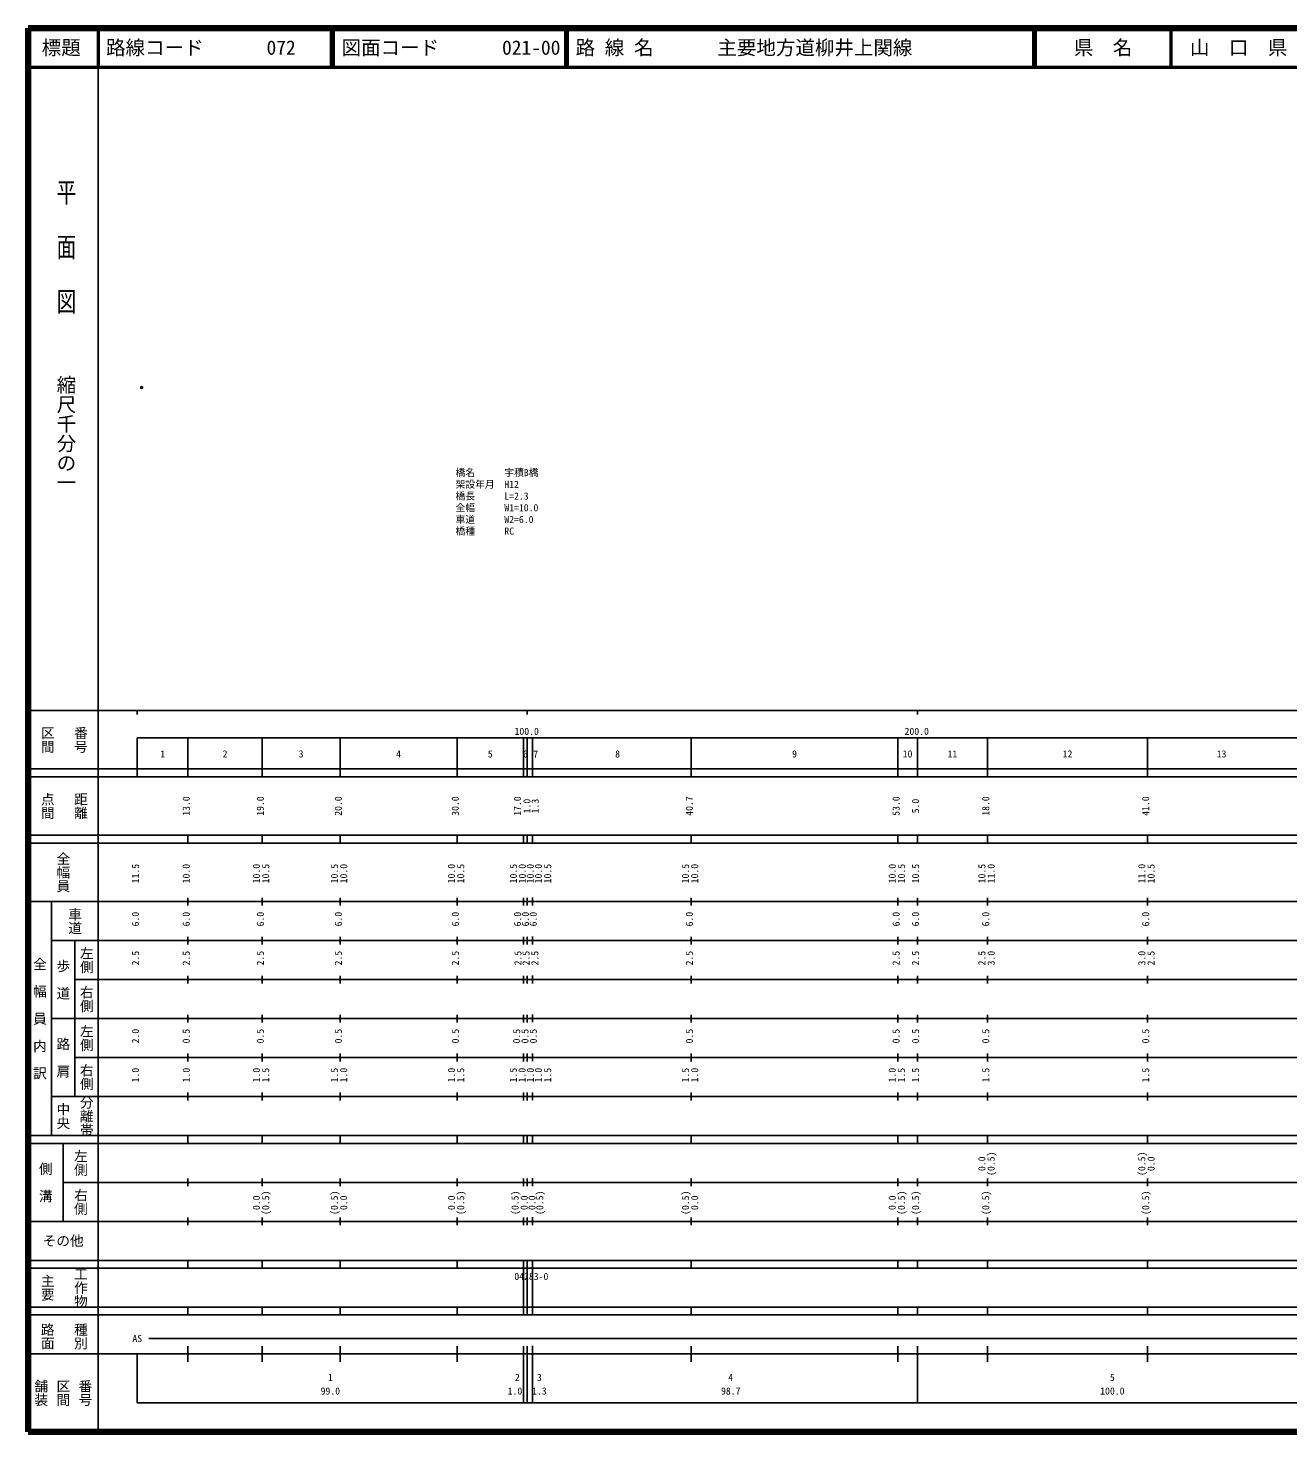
# Model space of a CAD drawing. Units: millimetres on the paper. Extents: x 40 to 680, y 20 to 380.
# Drawn here: x 40 to 363, y 20 to 380 of the extents above; entities that cross this region are included whole.
import ezdxf
from ezdxf.enums import TextEntityAlignment as Align

# ---------------------------------------------------------------- set-up
doc = ezdxf.new("R2010")
doc.units = ezdxf.units.MM
doc.header["$PDMODE"] = 32
doc.header["$PDSIZE"] = 0.5
for name, color, linetype in [('M-OTRS', 6, 'Continuous'), ('M-STR-HTXT', 7, 'Continuous'), ('M-TTL-TXT', 7, 'Continuous')]:
    doc.layers.add(name, color=color, linetype=linetype)
for name, color, linetype, lineweight in [('M-TTL', 2, 'Continuous', 140), ('M-TTL-BAND', 7, 'Continuous', 25), ('M-TTL-LINE', 7, 'Continuous', 50)]:
    doc.layers.add(name, color=color, linetype=linetype, lineweight=lineweight)
doc.styles.add('@ＭＳ ゴシック', font='')
doc.styles.add('ＭＳ ゴシック', font='')
doc.styles.get('@ＭＳ ゴシック').set_extended_font_data('@MS Gothic')
doc.styles.get('ＭＳ ゴシック').set_extended_font_data('MS Gothic')

msp = doc.modelspace()

# ---------------------------------------------------------------- linework, layer by layer
at = {"layer": 'M-OTRS'}
msp.add_point((69.12, 287.828), dxfattribs=at)
at = {"layer": 'M-TTL'}
for p, q in [((40, 380), (40, 20)), ((680, 380), (40, 380)), ((40, 20), (680, 20))]:
    msp.add_line(p, q, dxfattribs=at)
at = {"layer": 'M-TTL-BAND'}
for p, q in [((58, 370), (58, 20)), ((40, 205), (579, 205)), ((68, 205), (68, 204)), ((168, 205), (168, 204)), ((268, 205), (268, 204)), ((68, 198), (579, 198)), ((68, 198), (68, 188)), ((81, 188), (81, 198)), ((100, 188), (100, 198)), ((120, 188), (120, 198)), ((150, 188), (150, 198)), ((167, 188), (167, 198)), ((168, 188), (168, 198)), ((169.309, 188.035), (169.309, 198.035)), ((210, 188), (210, 198)), ((263, 188), (263, 198)), ((268, 188), (268, 198)), ((286, 188), (286, 198)), ((327, 188), (327, 198)), ((40, 190), (579, 190)), ((40, 188), (579, 188)), ((40, 173), (579, 173)), ((81, 171), (81, 173)), ((100, 171), (100, 173)), ((120, 171), (120, 173)), ((150, 171), (150, 173)), ((167, 171), (167, 173)), ((168, 171), (168, 173)), ((169.309, 171.035), (169.309, 173.035)), ((210, 171), (210, 173)), ((263, 171), (263, 173)), ((268, 171), (268, 173)), ((286, 171), (286, 173)), ((327, 171), (327, 173)), ((40, 171), (579, 171)), ((40, 156), (579, 156)), ((46, 96), (46, 156)), ((81, 155), (81, 157)), ((100, 155), (100, 157)), ((120, 155), (120, 157)), ((150, 155), (150, 157)), ((167, 155), (167, 157)), ((168, 155), (168, 157)), ((169.309, 155.035), (169.309, 157.035)), ((210, 155), (210, 157)), ((263, 155), (263, 157)), ((268, 155), (268, 157)), ((286, 155), (286, 157)), ((327, 155), (327, 157)), ((46, 146), (579, 146)), ((52, 146), (52, 106)), ((81, 145), (81, 147)), ((100, 145), (100, 147)), ((120, 145), (120, 147)), ((150, 145), (150, 147)), ((167, 145), (167, 147)), ((168, 145), (168, 147)), ((169.309, 145.035), (169.309, 147.035)), ((210, 145), (210, 147)), ((263, 145), (263, 147)), ((268, 145), (268, 147)), ((286, 145), (286, 147)), ((327, 145), (327, 147)), ((81, 135), (81, 137)), ((100, 135), (100, 137)), ((120, 135), (120, 137)), ((150, 135), (150, 137)), ((167, 135), (167, 137)), ((168, 135), (168, 137)), ((169.309, 135.035), (169.309, 137.035)), ((210, 135), (210, 137)), ((263, 135), (263, 137)), ((268, 135), (268, 137)), ((286, 135), (286, 137)), ((327, 135), (327, 137)), ((52, 136), (579, 136)), ((46, 126), (579, 126)), ((81, 125), (81, 127)), ((100, 125), (100, 127)), ((120, 125), (120, 127)), ((150, 125), (150, 127)), ((167, 125), (167, 127)), ((168, 125), (168, 127)), ((169.309, 125.035), (169.309, 127.035)), ((210, 125), (210, 127)), ((263, 125), (263, 127)), ((268, 125), (268, 127)), ((286, 125), (286, 127)), ((327, 125), (327, 127)), ((52, 116), (579, 116)), ((81, 115), (81, 117)), ((100, 115), (100, 117)), ((120, 115), (120, 117)), ((150, 115), (150, 117)), ((167, 115), (167, 117)), ((168, 115), (168, 117)), ((169.309, 115.035), (169.309, 117.035)), ((210, 115), (210, 117)), ((263, 115), (263, 117)), ((268, 115), (268, 117)), ((286, 115), (286, 117)), ((327, 115), (327, 117)), ((46, 106), (579, 106)), ((81, 105), (81, 107)), ((100, 105), (100, 107)), ((120, 105), (120, 107)), ((150, 105), (150, 107)), ((167, 105), (167, 107)), ((168, 105), (168, 107)), ((169.309, 105.035), (169.309, 107.035)), ((210, 105), (210, 107)), ((263, 105), (263, 107)), ((268, 105), (268, 107)), ((286, 105), (286, 107)), ((327, 105), (327, 107)), ((40, 96), (579, 96)), ((40, 94), (579, 94)), ((49, 94), (49, 74)), ((81, 94), (81, 96)), ((100, 94), (100, 96)), ((120, 94), (120, 96)), ((150, 94), (150, 96)), ((167, 94), (167, 96)), ((168, 94), (168, 96)), ((169.309, 94.035), (169.309, 96.035)), ((210, 94), (210, 96)), ((263, 94), (263, 96)), ((268, 94), (268, 96)), ((286, 94), (286, 96)), ((327, 94), (327, 96)), ((49, 84), (579, 84)), ((81, 83), (81, 85)), ((100, 83), (100, 85)), ((120, 83), (120, 85)), ((150, 83), (150, 85)), ((167, 83), (167, 85)), ((168, 83), (168, 85)), ((169.309, 83.035), (169.309, 85.035)), ((210, 83), (210, 85)), ((263, 83), (263, 85)), ((268, 83), (268, 85)), ((286, 83), (286, 85)), ((327, 83), (327, 85)), ((40, 74), (579, 74)), ((81, 73), (81, 75)), ((100, 73), (100, 75)), ((120, 73), (120, 75)), ((150, 73), (150, 75)), ((167, 73), (167, 75)), ((168, 73), (168, 75)), ((169.309, 73.035), (169.309, 75.035)), ((210, 73), (210, 75)), ((263, 73), (263, 75)), ((268, 73), (268, 75)), ((286, 73), (286, 75)), ((327, 73), (327, 75)), ((40, 64), (579, 64)), ((40, 62), (579, 62)), ((81, 62), (81, 64)), ((100, 62), (100, 64)), ((120, 62), (120, 64)), ((150, 62), (150, 64)), ((167, 62), (167, 64)), ((167, 52), (167, 62)), ((168, 62), (168, 64)), ((168, 52), (168, 62)), ((168, 52), (168, 62)), ((169.309, 62.035), (169.309, 64.035)), ((169.309, 52.035), (169.309, 62.035)), ((210, 62), (210, 64)), ((263, 62), (263, 64)), ((268, 62), (268, 64)), ((286, 62), (286, 64)), ((327, 62), (327, 64)), ((40, 52), (579, 52)), ((81, 50), (81, 52)), ((100, 50), (100, 52)), ((120, 50), (120, 52)), ((150, 50), (150, 52)), ((167, 50), (167, 52)), ((168, 50), (168, 52)), ((169.309, 50.035), (169.309, 52.035)), ((210, 50), (210, 52)), ((263, 50), (263, 52)), ((268, 50), (268, 52)), ((286, 50), (286, 52)), ((327, 50), (327, 52)), ((40, 50), (579, 50)), ((71, 44), (565, 44)), ((40, 40), (579, 40)), ((68, 40), (68, 27.5)), ((81, 38), (81, 42)), ((100, 38), (100, 42)), ((120, 38), (120, 42)), ((150, 38), (150, 42)), ((167, 27.5), (167, 42)), ((168, 27.5), (168, 42)), ((169.309, 27.535), (169.309, 42.035)), ((210, 38), (210, 42)), ((263, 38), (263, 42)), ((268, 27.5), (268, 42)), ((286, 38), (286, 42)), ((327, 38), (327, 42)), ((68, 27.5), (579, 27.5))]:
    msp.add_line(p, q, dxfattribs=at)
at = {"layer": 'M-TTL-LINE'}
for p, q in [((58, 380), (58, 370)), ((117.75, 380), (117.75, 370)), ((118.25, 380), (118.25, 370)), ((177.75, 380), (177.75, 370)), ((178.25, 380), (178.25, 370)), ((297.75, 380), (297.75, 370)), ((298.25, 380), (298.25, 370)), ((333, 380), (333, 370)), ((40, 370), (680, 370))]:
    msp.add_line(p, q, dxfattribs=at)

# ---------------------------------------------------------------- texts
at = {"layer": 'M-STR-HTXT', "style": 'ＭＳ ゴシック'}
for s, p in [('橋名\u3000\u3000\u3000宇積B橋', (149.606, 264.532)), ('架設年月\u3000H12', (149.606, 261.532)), ('橋長\u3000\u3000\u3000L=2.3', (149.606, 258.532)), ('全幅\u3000\u3000\u3000W1=10.0', (149.606, 255.532)), ('橋種\u3000\u3000\u3000RC', (149.606, 249.532)), ('車道\u3000\u3000\u3000W2=6.0', (149.606, 252.532))]:
    msp.add_text(s, height=1.833, dxfattribs=at).set_placement(p, align=Align.BOTTOM_LEFT)
at = {"layer": 'M-TTL-BAND', "style": '@ＭＳ ゴシック', "width": 1.4}
msp.add_text('平  面  図', height=3.666, rotation=270, dxfattribs=at).set_placement((49.777, 306.475), align=Align.MIDDLE_RIGHT)
at = {"layer": 'M-TTL-BAND', "style": '@ＭＳ ゴシック'}
msp.add_text('縮尺千分の一', height=3.666, rotation=270, dxfattribs=at).set_placement((49.777, 261.03), align=Align.MIDDLE_RIGHT)
for s, p in [('区間', (45, 197.5)), ('番号', (53.5, 197.5)), ('点間', (45, 180.5)), ('距離', (53.5, 180.5)), ('全幅員', (49, 163.5)), ('車道', (52, 151)), ('左側', (55, 141)), ('全\u3000幅\u3000員\u3000内\u3000訳', (43, 126)), ('歩\u3000道', (49, 136)), ('右側', (55, 131)), ('左側', (55, 121)), ('路\u3000肩', (49, 116)), ('右側', (55, 111)), ('分離帯', (55, 101)), ('中央', (49, 101)), ('左側', (53.5, 89)), ('側\u3000溝', (44.5, 84)), ('右側', (53.5, 79)), ('工作物', (53.5, 57)), ('主要', (45, 57)), ('路面', (45, 44.5)), ('種別', (53.5, 44.5)), ('舗装', (43.333, 30)), ('区間', (49, 30)), ('番号', (54.667, 30))]:
    msp.add_text(s, height=2.566, rotation=270, dxfattribs=at).set_placement(p, align=Align.MIDDLE_CENTER)
at = {"layer": 'M-TTL-BAND', "style": 'ＭＳ ゴシック'}
for s, p in [('100.0', (167.844, 198.195)), ('200.0', (267.844, 198.195)), ('1', (74.5, 192.405)), ('2', (90.5, 192.405)), ('3', (110, 192.405)), ('4', (135, 192.405)), ('5', (158.5, 192.405)), ('6', (167.5, 192.405)), ('7', (170.15, 192.334)), ('8', (191.15, 192.405)), ('9', (236.5, 192.405)), ('10', (265.5, 192.405)), ('11', (277, 192.405)), ('12', (306.5, 192.405)), ('13', (346, 192.405)), ('AS', (68, 42.5)), ('1', (117.5, 32.523)), ('2', (165.45, 32.523)), ('3', (171.093, 32.523)), ('4', (220.15, 32.523)), ('5', (318, 32.523)), ('99.0', (117.5, 29.033)), ('1.0', (164.827, 29.033)), ('1.3', (171.093, 29.033)), ('98.7', (220.15, 29.033)), ('100.0', (318, 29.033))]:
    msp.add_text(s, height=1.833, dxfattribs=at).set_placement(p, align=Align.BOTTOM_CENTER)
for s, p in [('13.0', (82, 180.5)), ('19.0', (101, 180.5)), ('20.0', (121, 180.5)), ('30.0', (151, 180.5)), ('17.0', (166.907, 180.5)), ('1.0', (169.355, 180.5)), ('1.3', (171.461, 180.5)), ('40.7', (211, 180.5)), ('53.0', (264, 180.5)), ('5.0', (269, 180.5)), ('18.0', (287, 180.5)), ('41.0', (328, 180.5)), ('11.5', (69, 163.174)), ('10.0', (82, 163.174)), ('10.0', (100, 163.174)), ('10.5', (102.37, 163.174)), ('10.5', (120, 163.174)), ('10.0', (122.37, 163.174)), ('10.0', (150, 163.174)), ('10.5', (152.37, 163.174)), ('10.5', (165.879, 163.174)), ('10.0', (168.156, 163.174)), ('10.0', (170.205, 163.174)), ('10.0', (172.3, 163.174)), ('10.5', (174.67, 163.174)), ('10.5', (210, 163.174)), ('10.0', (212.37, 163.174)), ('10.0', (263, 163.174)), ('10.5', (265.37, 163.174)), ('10.5', (269, 163.174)), ('10.5', (286, 163.174)), ('11.0', (288.37, 163.174)), ('11.0', (327, 163.174)), ('10.5', (329.37, 163.174)), ('6.0', (69, 151.5)), ('6.0', (82, 151.5)), ('6.0', (101, 151.5)), ('6.0', (121, 151.5)), ('6.0', (151, 151.5)), ('6.0', (166.956, 151.5)), ('6.0', (168.959, 151.5)), ('6.0', (170.963, 151.5)), ('6.0', (211, 151.5)), ('6.0', (264, 151.5)), ('6.0', (269, 151.5)), ('6.0', (287, 151.5)), ('6.0', (328, 151.5)), ('2.5', (69, 141.5)), ('2.5', (82, 141.5)), ('2.5', (101, 141.5)), ('2.5', (121, 141.5)), ('2.5', (151, 141.5)), ('2.5', (167.053, 141.5)), ('2.5', (169.117, 141.5)), ('2.5', (171.394, 141.5)), ('2.5', (211, 141.5)), ('2.5', (264, 141.5)), ('2.5', (269, 141.5)), ('2.5', (286, 141.5)), ('3.0', (288.37, 141.5)), ('3.0', (327, 141.5)), ('2.5', (329.37, 141.5)), ('2.0', (69, 121.5)), ('0.5', (82, 121.5)), ('0.5', (101, 121.5)), ('0.5', (121, 121.5)), ('0.5', (151, 121.5)), ('0.5', (166.715, 121.5)), ('0.5', (168.849, 121.5)), ('0.5', (170.984, 121.5)), ('0.5', (211, 121.5)), ('0.5', (264, 121.5)), ('0.5', (269, 121.5)), ('0.5', (287, 121.5)), ('0.5', (328, 121.5)), ('1.0', (69, 111.5)), ('1.0', (82, 111.5)), ('1.0', (100, 111.5)), ('1.5', (102.37, 111.5)), ('1.5', (120, 111.5)), ('1.0', (122.37, 111.5)), ('1.0', (150, 111.5)), ('1.5', (152.37, 111.5)), ('1.5', (165.864, 111.5)), ('1.0', (168.088, 111.5)), ('1.0', (170.236, 111.5)), ('1.0', (172.3, 111.5)), ('1.5', (174.67, 111.5)), ('1.5', (210, 111.5)), ('1.0', (212.37, 111.5)), ('1.0', (263, 111.5)), ('1.5', (265.37, 111.5)), ('1.5', (269, 111.5)), ('1.5', (287, 111.5)), ('1.5', (328, 111.5)), ('0.0', (286, 88.764)), ('(0.5)', (288.37, 88.764)), ('(0.5)', (327, 88.764)), ('0.0', (329.37, 88.764)), ('0.0', (100, 78.764)), ('(0.5)', (102.37, 78.764)), ('(0.5)', (120, 78.764)), ('0.0', (122.37, 78.764)), ('0.0', (150, 78.764)), ('(0.5)', (152.37, 78.764)), ('(0.5)', (166.32, 78.764)), ('0.0', (168.654, 78.764)), ('0.0', (170.646, 78.764)), ('(0.5)', (172.638, 78.764)), ('(0.5)', (210, 78.764)), ('0.0', (212.37, 78.764)), ('0.0', (263, 78.764)), ('(0.5)', (265.37, 78.764)), ('(0.5)', (269, 78.764)), ('(0.5)', (287, 78.764)), ('(0.5)', (328, 78.764))]:
    msp.add_text(s, height=1.833, rotation=90, dxfattribs=at).set_placement(p, align=Align.BOTTOM_CENTER)
msp.add_text('その他', height=2.566, dxfattribs=at).set_placement((49, 69), align=Align.MIDDLE_CENTER)
msp.add_text('04283-0', height=1.833, dxfattribs=at).set_placement((164.672, 58.405), align=Align.BOTTOM_LEFT)
at = {"layer": 'M-TTL-TXT', "style": 'ＭＳ ゴシック'}
for s, p in [('標題', (48.5, 375)), ('県\u3000名', (315.625, 375)), ('山\u3000口\u3000県', (350.375, 375))]:
    msp.add_text(s, height=3.666, dxfattribs=at).set_placement(p, align=Align.MIDDLE_CENTER)
for s, p in [('路線コード', (60, 375)), ('072', (101.142, 375)), ('072', (101.142, 375)), ('072', (101.142, 375)), ('図面コード', (120.38, 375)), ('021-00', (161.521, 375)), ('路 線 名', (180.38, 375)), ('主要地方道柳井上関線', (216.734, 375))]:
    msp.add_text(s, height=3.666, dxfattribs=at).set_placement(p, align=Align.MIDDLE_LEFT)

doc.saveas('drawing.dxf')
